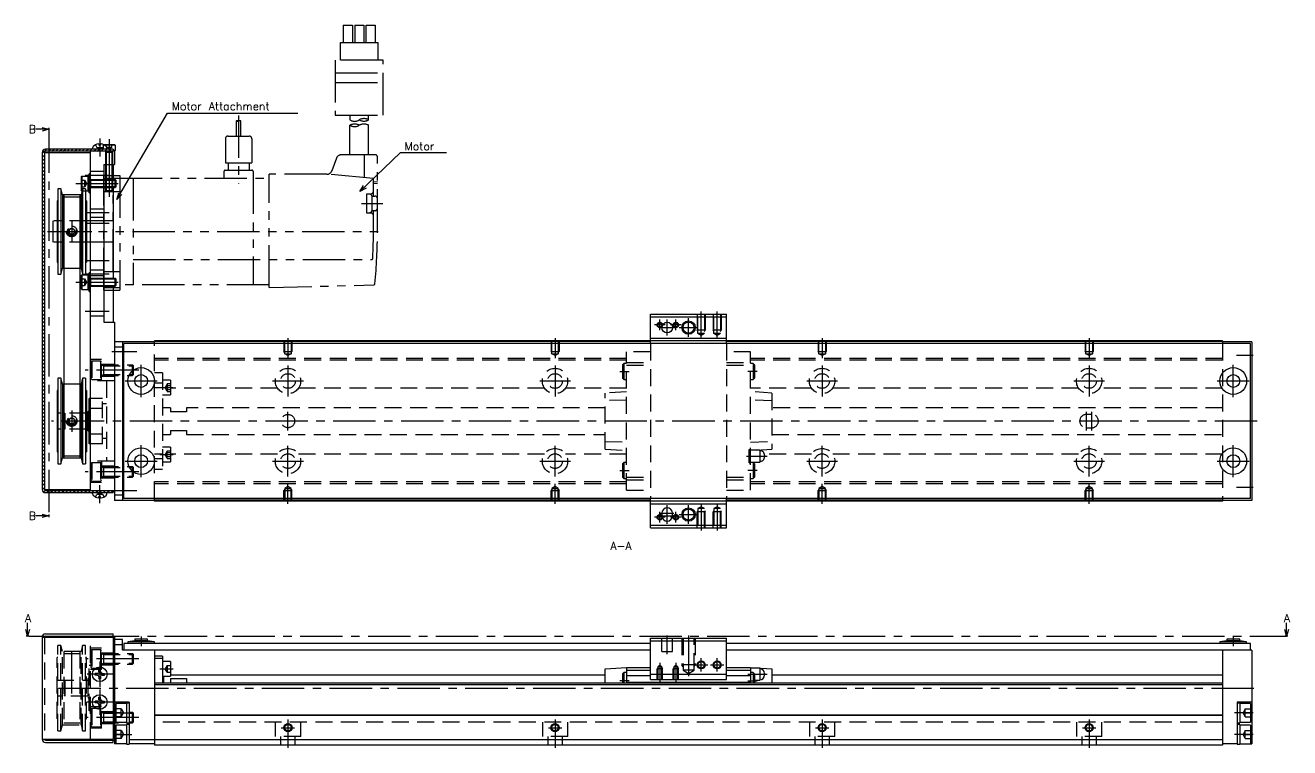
# Model space of a CAD drawing. Extents: x -2 to 720, y -8 to 279.
# Drawn here: x 246.4 to 719.9, y 9 to 279.5 of the extents above; entities that cross this region are included whole.
import ezdxf

# ---------------------------------------------------------------- set-up
doc = ezdxf.new("R2010")
doc.units = 0
doc.header["$LTSCALE"] = 0.5
for name, pattern in [('CENTER', [50.8, 31.75, -6.35, 6.35, -6.35]), ('DASHED', [19.05, 12.7, -6.35]), ('PHANTOM', [63.5, 31.75, -6.35, 6.35, -6.35, 6.35, -6.35])]:
    doc.linetypes.add(name, pattern=pattern)
for name, color, linetype in [('MSM_CENTER', 1, 'CENTER'), ('MSM_CONTINUOUS', 7, 'CONTINUOUS'), ('MSM_DASHED', 4, 'DASHED'), ('MSM_IMAGINARY', 6, 'PHANTOM'), ('MSM_NARROW', 5, 'CONTINUOUS'), ('MSM_PART_NUMBER', 7, 'CONTINUOUS')]:
    doc.layers.add(name, color=color, linetype=linetype)
doc.styles.get("Standard").update_dxf_attribs({"font": 'txt.shx', "height": 3, "bigfont": 'bigfont.shx'})

msp = doc.modelspace()

# ---------------------------------------------------------------- linework, layer by layer
at = {"layer": 'MSM_CENTER'}
for p, q in [((255.26, 240.06), (255.26, 96.3)), ((274.26, 237.06), (274.26, 230.3)), ((277.76, 236.9), (277.76, 215.3)), ((277.76, 223.3), (268.76, 223.3)), ((265.26, 220.3), (282.26, 220.3)), ((277.76, 209.3), (268.76, 209.3)), ((263.76, 206.3), (263.76, 198.3)), ((277.76, 205.3), (268.76, 205.3)), ((256.26, 202.3), (271.26, 202.3)), ((277.76, 191.3), (268.76, 191.3)), ((277.76, 186.3), (268.76, 186.3)), ((265.26, 183.3), (282.26, 183.3)), ((277.76, 172.3), (268.76, 172.3)), ((499.51, 162.39), (499.51, 172.3)), ((505.51, 162.39), (505.51, 172.3)), ((486.01, 167.3), (482.01, 167.3)), ((483.76, 166.3), (489.76, 166.3)), ((484.01, 165.3), (484.01, 169.3)), ((486.76, 163.3), (486.76, 169.3)), ((492.01, 167.3), (488.01, 167.3)), ((490.01, 165.3), (490.01, 169.3)), ((491.26, 166.3), (498.26, 166.3)), ((494.76, 162.8), (494.76, 169.8)), ((344.76, 162.3), (344.76, 154.79)), ((444.76, 162.3), (444.76, 154.79)), ((544.76, 162.3), (544.76, 154.79)), ((644.76, 162.3), (644.76, 154.79)), ((278.76, 157.3), (288.16, 157.3)), ((289.76, 140.3), (289.76, 152.3)), ((344.76, 152.05), (344.76, 140.55)), ((444.76, 152.05), (444.76, 140.55)), ((544.76, 152.05), (544.76, 140.55)), ((644.76, 152.05), (644.76, 140.55)), ((698.76, 140.3), (698.76, 152.3)), ((700.01, 156), (706.26, 156)), ((288.96, 150.3), (268.76, 150.3)), ((469.01, 149.8), (472.51, 149.8)), ((520.51, 149.8), (517.01, 149.8)), ((283.76, 146.3), (295.76, 146.3)), ((296.76, 143.85), (301.76, 143.85)), ((339.01, 146.3), (350.51, 146.3)), ((439.01, 146.3), (450.51, 146.3)), ((539.01, 146.3), (550.51, 146.3)), ((639.01, 146.3), (650.51, 146.3)), ((692.76, 146.3), (704.76, 146.3)), ((263.76, 135.3), (263.76, 127.3)), ((344.76, 127.8), (344.76, 134.8)), ((643.76, 127.8), (643.76, 134.8)), ((645.76, 127.8), (645.76, 134.8)), ((707.76, 131.3), (256.26, 131.3)), ((289.76, 110.3), (289.76, 122.3)), ((296.76, 118.74), (301.76, 118.74)), ((344.76, 110.55), (344.76, 122.05)), ((444.76, 110.55), (444.76, 122.05)), ((544.76, 110.55), (544.76, 122.05)), ((644.76, 110.55), (644.76, 122.05)), ((698.76, 110.3), (698.76, 122.3)), ((283.76, 116.3), (295.76, 116.3)), ((339.01, 116.3), (350.51, 116.3)), ((439.01, 116.3), (450.51, 116.3)), ((516.51, 118.2), (524.21, 118.2)), ((539.01, 116.3), (550.51, 116.3)), ((639.01, 116.3), (650.51, 116.3)), ((692.76, 116.3), (704.76, 116.3)), ((288.96, 112.3), (268.76, 112.3)), ((469.01, 112.8), (472.51, 112.8)), ((520.51, 112.8), (517.01, 112.8)), ((274.26, 100.54), (274.26, 107.3)), ((278.76, 105.3), (288.16, 105.3)), ((344.76, 100.3), (344.76, 107.81)), ((444.76, 100.3), (444.76, 107.81)), ((544.76, 100.3), (544.76, 107.81)), ((644.76, 100.3), (644.76, 107.81)), ((700.01, 106.6), (706.26, 106.6)), ((486.76, 92.8), (486.76, 99.8)), ((494.76, 92.8), (494.76, 99.8)), ((499.51, 100.21), (499.51, 90.3)), ((505.51, 100.21), (505.51, 90.3)), ((486.01, 95.3), (482.01, 95.3)), ((484.01, 93.3), (484.01, 97.3)), ((484.26, 96.8), (489.26, 96.8)), ((484.26, 95.8), (489.26, 95.8)), ((492.01, 95.3), (488.01, 95.3)), ((490.01, 93.3), (490.01, 97.3)), ((491.26, 96.3), (498.26, 96.3)), ((247.76, 50.8), (718.71, 50.8)), ((289.76, 50.6), (289.76, 47)), ((486.76, 44), (486.76, 51)), ((494.76, 51), (494.76, 35.81)), ((698.76, 50.6), (698.76, 47)), ((263.76, 29.3), (263.76, 47.05)), ((288.96, 42.3), (268.96, 42.3)), ((274.26, 41.25), (274.26, 31.75)), ((296.76, 38.55), (301.76, 38.55)), ((484.01, 40.76), (484.01, 33.5)), ((490.01, 40.76), (490.01, 33.5)), ((497.01, 40), (502.01, 40)), ((499.51, 37.5), (499.51, 42.5)), ((503.01, 40), (508.01, 40)), ((505.51, 37.5), (505.51, 42.5)), ((279.01, 36.5), (269.51, 36.5)), ((472.51, 34.1), (469.01, 34.1)), ((517.01, 36.5), (524.21, 36.5)), ((517.01, 34.1), (520.51, 34.1)), ((258.76, 31.3), (707.76, 31.3)), ((274.26, 30.85), (274.26, 21.35)), ((279.01, 26.1), (269.51, 26.1)), ((288.96, 20.3), (268.96, 20.3)), ((279.26, 22), (286.26, 22)), ((344.76, 19.5), (344.76, 9)), ((444.76, 19.5), (444.76, 9)), ((544.76, 19.5), (544.76, 9)), ((644.76, 19.5), (644.76, 9)), ((706.26, 22), (699.26, 22)), ((342.26, 16.5), (347.26, 16.5)), ((442.26, 16.5), (447.26, 16.5)), ((542.26, 16.5), (547.26, 16.5)), ((642.26, 16.5), (647.26, 16.5)), ((279.26, 14), (286.26, 14)), ((706.26, 14), (699.26, 14))]:
    msp.add_line(p, q, dxfattribs=at)
at = {"layer": 'MSM_CONTINUOUS'}
for p, q in [((255.26, 240.56), (250.26, 240.56)), ((252.76, 241.23), (255.26, 240.56)), ((255.26, 240.56), (252.76, 239.89)), ((255.26, 241.06), (255.26, 240.06)), ((279.26, 233.1), (253.96, 233.1)), ((279.76, 232.3), (253.96, 232.3)), ((270.76, 105.3), (270.76, 232.3)), ((271.55, 233.5), (271.51, 233.1)), ((273.93, 234.98), (273.95, 234.6)), ((273.95, 234.6), (274.58, 234.6)), ((274.59, 234.98), (274.58, 234.6)), ((275.67, 234.81), (275.76, 234.9)), ((275.76, 234.9), (279.76, 234.9)), ((280.01, 234.65), (275.98, 234.65)), ((276.98, 233.5), (277.01, 233.1)), ((279.26, 233.1), (279.26, 232.3)), ((280.01, 232.55), (279.26, 232.55)), ((279.76, 234.9), (280.01, 234.65)), ((279.76, 232.3), (280.01, 232.55)), ((279.76, 232.3), (279.76, 227.3)), ((280.01, 234.65), (280.01, 232.55)), ((252.76, 231.9), (252.76, 105.7)), ((253.56, 231.9), (253.56, 105.7)), ((253.56, 231.9), (270.76, 231.9)), ((275.76, 227.3), (275.76, 168.3)), ((275.76, 227.3), (279.76, 227.3)), ((276.46, 227.3), (276.46, 221.8)), ((279.06, 227.3), (279.06, 221.8)), ((279.26, 227.3), (279.26, 221.8)), ((267.26, 222.75), (267.56, 223.05)), ((267.26, 222.75), (267.26, 217.85)), ((267.56, 223.05), (267.56, 217.55)), ((267.56, 223.05), (269.96, 223.05)), ((269.96, 217.55), (269.96, 223.05)), ((270.26, 222.75), (269.96, 223.05)), ((270.76, 223.8), (270.26, 223.8)), ((270.26, 216.8), (270.26, 223.8)), ((258.62, 218.3), (258.62, 186.3)), ((259.66, 218.3), (258.62, 218.3)), ((259.66, 218.3), (259.66, 186.3)), ((260.26, 216.05), (259.66, 218.3)), ((267.86, 218.3), (267.26, 216.05)), ((267.56, 217.55), (267.26, 217.85)), ((268.9, 218.3), (267.86, 218.3)), ((267.86, 218.3), (267.86, 186.3)), ((268.9, 218.3), (268.9, 186.3)), ((270.26, 217.85), (269.96, 217.55)), ((275.76, 221.8), (279.99, 221.8)), ((275.76, 218.8), (279.99, 218.8)), ((276.46, 218.8), (276.46, 217.54)), ((279.06, 218.8), (279.06, 217.54)), ((279.26, 218.8), (279.26, 184.8)), ((279.99, 218.8), (279.99, 221.8)), ((279.99, 221.8), (280.26, 221.53)), ((280.26, 219.07), (279.99, 218.8)), ((280.26, 221.53), (280.26, 219.07)), ((258.26, 213.8), (258.26, 190.8)), ((258.62, 213.8), (258.26, 213.8)), ((260.26, 216.05), (260.26, 188.55)), ((267.26, 216.05), (260.26, 216.05)), ((260.76, 216.05), (260.76, 117.55)), ((266.76, 216.05), (266.76, 117.55)), ((267.26, 216.05), (267.26, 188.55)), ((267.56, 217.55), (267.66, 217.55)), ((268.9, 217.55), (269.96, 217.55)), ((269.26, 213.8), (268.9, 213.8)), ((269.26, 213.8), (269.26, 190.8)), ((270.26, 216.8), (270.76, 216.8)), ((279.06, 217.54), (276.46, 217.54)), ((276.7, 217.3), (276.46, 217.54)), ((278.82, 217.3), (276.7, 217.3)), ((278.82, 217.3), (279.06, 217.54)), ((258.26, 190.8), (258.62, 190.8)), ((268.9, 190.8), (269.26, 190.8)), ((258.62, 186.3), (259.66, 186.3)), ((259.66, 186.3), (260.26, 188.55)), ((260.26, 188.55), (260.76, 188.55)), ((266.76, 188.55), (267.26, 188.55)), ((267.26, 188.55), (267.86, 186.3)), ((267.26, 185.75), (267.56, 186.05)), ((267.26, 185.75), (267.26, 180.85)), ((267.56, 186.05), (267.56, 180.55)), ((267.56, 186.05), (269.96, 186.05)), ((267.86, 186.3), (268.9, 186.3)), ((270.26, 185.75), (269.96, 186.05)), ((269.96, 180.55), (269.96, 186.05)), ((270.76, 186.8), (270.26, 186.8)), ((270.26, 179.8), (270.26, 186.8)), ((275.76, 184.8), (279.99, 184.8)), ((279.99, 184.8), (280.26, 184.53)), ((279.99, 181.8), (279.99, 184.8)), ((267.56, 180.55), (267.26, 180.85)), ((267.56, 180.55), (269.96, 180.55)), ((270.26, 180.85), (269.96, 180.55)), ((275.76, 181.8), (279.99, 181.8)), ((279.26, 181.8), (279.26, 168.3)), ((280.26, 182.07), (279.99, 181.8)), ((280.26, 184.53), (280.26, 182.07)), ((270.26, 179.8), (270.76, 179.8)), ((480.51, 160.3), (480.51, 171.3)), ((480.51, 171.3), (509.01, 171.3)), ((509.01, 160.3), (509.01, 171.3)), ((275.76, 168.3), (279.76, 168.3)), ((279.76, 168.3), (279.76, 101.6)), ((480.51, 170.3), (509.01, 170.3)), ((294.76, 161), (279.76, 161)), ((282.76, 161), (282.76, 101.6)), ((294.76, 160.3), (294.76, 161.3)), ((694.76, 161.3), (294.76, 161.3)), ((480.51, 161.1), (294.76, 161.1)), ((480.51, 162.3), (509.01, 162.3)), ((694.76, 161.1), (509.01, 161.1)), ((694.76, 161.3), (694.76, 160.3)), ((705.76, 161), (694.76, 161)), ((705.76, 161), (705.76, 101.6)), ((282.76, 159), (279.76, 159)), ((283.26, 102.3), (283.26, 160.3)), ((705.26, 160.3), (283.26, 160.3)), ((480.51, 160.4), (294.76, 160.4)), ((694.76, 160.4), (509.01, 160.4)), ((705.26, 102.3), (705.26, 160.3)), ((258.62, 147.3), (258.62, 115.3)), ((259.66, 147.3), (258.62, 147.3)), ((259.66, 147.3), (259.66, 115.3)), ((260.26, 145.05), (259.66, 147.3)), ((267.86, 147.3), (267.26, 145.05)), ((267.86, 147.3), (267.86, 115.3)), ((268.9, 147.3), (267.86, 147.3)), ((268.9, 147.3), (268.9, 115.3)), ((258.26, 142.8), (258.26, 119.8)), ((258.62, 142.8), (258.26, 142.8)), ((260.26, 145.05), (260.26, 117.55)), ((260.76, 145.05), (260.26, 145.05)), ((267.26, 145.05), (266.76, 145.05)), ((267.26, 145.05), (267.26, 117.55)), ((269.26, 142.8), (268.9, 142.8)), ((269.26, 142.8), (269.26, 119.8)), ((270.26, 122.8), (270.26, 139.8)), ((270.76, 139.8), (270.26, 139.8)), ((269.26, 134.3), (269.76, 134.3)), ((270.26, 135.3), (269.76, 134.8)), ((269.76, 134.8), (269.76, 127.8)), ((270.26, 136.12), (270.76, 136.12)), ((269.76, 128.3), (269.26, 128.3)), ((269.76, 127.8), (270.26, 127.3)), ((270.26, 126.48), (270.76, 126.48)), ((258.26, 119.8), (258.62, 119.8)), ((268.9, 119.8), (269.26, 119.8)), ((270.76, 122.8), (270.26, 122.8)), ((258.62, 115.3), (259.66, 115.3)), ((259.66, 115.3), (260.26, 117.55)), ((260.26, 117.55), (267.26, 117.55)), ((267.26, 117.55), (267.86, 115.3)), ((267.86, 115.3), (268.9, 115.3)), ((253.56, 105.7), (270.76, 105.7)), ((253.96, 105.3), (279.76, 105.3)), ((253.96, 104.5), (279.26, 104.5)), ((271.55, 104.1), (271.51, 104.5)), ((276.98, 104.1), (277.01, 104.5)), ((279.26, 105.3), (279.26, 104.5)), ((273.93, 102.62), (273.95, 103)), ((274.58, 103), (273.95, 103)), ((274.59, 102.62), (274.58, 103)), ((282.76, 103.6), (279.76, 103.6)), ((294.76, 101.6), (279.76, 101.6)), ((705.26, 102.3), (283.26, 102.3)), ((294.76, 101.3), (294.76, 102.3)), ((480.51, 102.2), (294.76, 102.2)), ((480.51, 101.5), (294.76, 101.5)), ((694.76, 101.3), (294.76, 101.3)), ((480.51, 91.3), (480.51, 102.3)), ((480.51, 100.3), (509.01, 100.3)), ((509.01, 91.3), (509.01, 102.3)), ((694.76, 102.2), (509.01, 102.2)), ((694.76, 101.5), (509.01, 101.5)), ((694.76, 102.3), (694.76, 101.3)), ((705.76, 101.6), (694.76, 101.6)), ((255.26, 95.8), (250.26, 95.8)), ((252.76, 96.47), (255.26, 95.8)), ((255.26, 95.8), (252.76, 95.13)), ((255.26, 96.3), (255.26, 95.3)), ((484.76, 96.8), (484.76, 95.8)), ((488.76, 95.8), (488.76, 96.8)), ((480.51, 92.3), (509.01, 92.3)), ((480.51, 91.3), (509.01, 91.3)), ((247.26, 50.8), (246.59, 53.3)), ((247.26, 50.8), (247.26, 55.8)), ((247.93, 53.3), (247.26, 50.8)), ((718.71, 50.8), (718.04, 53.3)), ((718.71, 50.8), (718.71, 55.8)), ((719.38, 53.3), (718.71, 50.8)), ((247.76, 50.8), (246.76, 50.8)), ((252.76, 50.4), (252.76, 12.2)), ((252.76, 50.4), (279.26, 50.4)), ((253.96, 51.6), (279.26, 51.6)), ((253.96, 50.8), (279.76, 50.8)), ((270.76, 50.4), (270.76, 50.8)), ((279.26, 50.8), (279.26, 51.6)), ((279.26, 50.4), (279.26, 12.2)), ((279.76, 50.8), (279.76, 10.5)), ((282.76, 49.5), (279.76, 49.5)), ((282.76, 47.5), (279.76, 47.5)), ((282.76, 45.5), (282.76, 49.5)), ((283.26, 48), (283.26, 45.5)), ((480.51, 48), (283.26, 48)), ((287.36, 49), (284.76, 48.6)), ((284.76, 48.6), (284.76, 48)), ((294.76, 48.6), (284.76, 48.6)), ((287.36, 49.6), (287.36, 49)), ((292.16, 49.6), (287.36, 49.6)), ((292.16, 49), (287.36, 49)), ((292.16, 49), (292.16, 49.6)), ((294.76, 48.6), (292.16, 49)), ((294.76, 48), (294.76, 48.6)), ((480.51, 50), (509.01, 50)), ((480.51, 34.5), (480.51, 50)), ((480.51, 49), (509.01, 49)), ((509.01, 34.5), (509.01, 50)), ((705.26, 48), (509.01, 48)), ((696.36, 49), (693.76, 48.6)), ((693.76, 48.6), (693.76, 48)), ((703.76, 48.6), (693.76, 48.6)), ((696.36, 49.6), (696.36, 49)), ((701.16, 49.6), (696.36, 49.6)), ((701.16, 49), (696.36, 49)), ((701.16, 49), (701.16, 49.6)), ((703.76, 48.6), (701.16, 49)), ((703.76, 48), (703.76, 48.6)), ((705.26, 45.5), (705.26, 48)), ((719.21, 50.8), (718.21, 50.8)), ((480.51, 45.5), (282.76, 45.5)), ((294.76, 45.5), (294.76, 10)), ((297.76, 43.3), (294.76, 43.3)), ((297.76, 43.3), (297.76, 33.2)), ((705.76, 45.5), (509.01, 45.5)), ((694.76, 45.5), (694.76, 10)), ((705.76, 45.5), (705.76, 10.5)), ((273.93, 37.42), (273.95, 38.27)), ((274.59, 37.42), (274.58, 38.27)), ((297.76, 42.45), (294.76, 42.45)), ((300.76, 41.3), (297.76, 41.3)), ((300.76, 41.3), (300.76, 35.8)), ((463.51, 38.5), (471.51, 39)), ((463.51, 33.2), (463.51, 38.5)), ((471.51, 39), (480.51, 39)), ((471.51, 39), (471.51, 33.2)), ((471.51, 38), (480.51, 38)), ((509.01, 39), (518.01, 39)), ((509.01, 38), (518.01, 38)), ((518.01, 39), (526.01, 38.5)), ((518.01, 39), (518.01, 33.2)), ((521.46, 38.75), (518.01, 38.75)), ((521.46, 38.75), (521.46, 34.25)), ((526.01, 38.5), (526.01, 33.2)), ((273.34, 36.83), (272.49, 36.82)), ((273.34, 36.17), (272.49, 36.18)), ((273.34, 36.83), (273.74, 37.02)), ((273.34, 36.17), (273.74, 35.98)), ((273.93, 37.42), (273.74, 37.02)), ((273.93, 35.58), (273.74, 35.98)), ((273.93, 35.58), (273.95, 34.73)), ((274.59, 35.58), (274.58, 34.73)), ((274.59, 37.42), (274.78, 37.02)), ((274.59, 35.58), (274.78, 35.98)), ((275.19, 36.83), (274.78, 37.02)), ((275.19, 36.17), (274.78, 35.98)), ((275.19, 36.83), (276.03, 36.82)), ((275.19, 36.17), (276.03, 36.18)), ((694.76, 33.2), (294.76, 33.2)), ((297.76, 35.8), (300.76, 35.8)), ((298.26, 33.2), (298.26, 35.8)), ((300.76, 36.3), (463.51, 36.3)), ((300.76, 34.87), (306.76, 34.87)), ((300.76, 34.87), (300.76, 33.2)), ((306.76, 34.87), (306.76, 33.2)), ((470.51, 37.1), (470.01, 36.6)), ((470.01, 36.6), (470.01, 33.2)), ((471.51, 37.1), (470.51, 37.1)), ((470.51, 37.1), (470.51, 33.2)), ((471.51, 36), (480.51, 36)), ((471.51, 33.5), (518.01, 33.5)), ((480.51, 36.5), (509.01, 36.5)), ((480.51, 34.5), (509.01, 34.5)), ((509.01, 36), (518.01, 36)), ((519.01, 37.1), (518.01, 37.1)), ((519.51, 36.6), (519.01, 37.1)), ((519.01, 37.1), (519.01, 33.2)), ((519.51, 36.6), (519.51, 33.2)), ((519.51, 34.25), (521.46, 34.25)), ((523.21, 36.8), (523.21, 36.2)), ((526.01, 36.3), (694.76, 36.3)), ((694.76, 32.5), (294.76, 32.5)), ((273.34, 26.43), (272.49, 26.42)), ((273.34, 25.77), (272.49, 25.78)), ((273.34, 26.43), (273.74, 26.62)), ((273.34, 25.77), (273.74, 25.58)), ((273.93, 27.02), (273.74, 26.62)), ((273.93, 25.18), (273.74, 25.58)), ((273.93, 27.02), (273.95, 27.87)), ((273.93, 25.18), (273.95, 24.33)), ((274.59, 27.02), (274.58, 27.87)), ((274.59, 25.18), (274.58, 24.33)), ((274.59, 27.02), (274.78, 26.62)), ((274.59, 25.18), (274.78, 25.58)), ((275.19, 26.43), (274.78, 26.62)), ((275.19, 25.77), (274.78, 25.58)), ((275.19, 26.43), (276.03, 26.42)), ((275.19, 25.77), (276.03, 25.78)), ((285.26, 26), (279.76, 26)), ((284.26, 25.5), (280.26, 25.5)), ((280.26, 25.5), (280.26, 18.5)), ((285.26, 25.65), (284.26, 25.65)), ((284.26, 25.65), (284.26, 18.35)), ((285.26, 26), (285.26, 10.35)), ((705.76, 26), (700.26, 26)), ((700.26, 26), (700.26, 10.35)), ((701.26, 25.65), (700.26, 25.65)), ((701.26, 25.65), (701.26, 18.35)), ((705.26, 25.5), (701.26, 25.5)), ((705.26, 25.5), (705.26, 18.5)), ((694.76, 21.2), (294.76, 21.2)), ((694.76, 21), (294.76, 21)), ((280.26, 18.5), (284.26, 18.5)), ((284.26, 17.5), (280.26, 17.5)), ((280.26, 17.5), (280.26, 10.5)), ((284.26, 18.35), (285.26, 18.35)), ((285.26, 17.65), (284.26, 17.65)), ((284.26, 17.65), (284.26, 10.35)), ((700.26, 18.35), (701.26, 18.35)), ((701.26, 17.65), (700.26, 17.65)), ((701.26, 18.5), (705.26, 18.5)), ((701.26, 17.65), (701.26, 10.35)), ((705.26, 17.5), (701.26, 17.5)), ((705.26, 17.5), (705.26, 10.5)), ((252.76, 12.2), (279.26, 12.2)), ((253.96, 11.8), (279.76, 11.8)), ((253.96, 11), (279.26, 11)), ((270.76, 11.8), (270.76, 12.2)), ((279.26, 11), (279.26, 11.8)), ((284.26, 10.5), (279.76, 10.5)), ((284.26, 10.35), (285.26, 10.35)), ((694.76, 12), (285.26, 12)), ((294.76, 10.5), (285.26, 10.5)), ((694.76, 10), (294.76, 10)), ((700.26, 10.5), (694.76, 10.5)), ((700.26, 10.35), (701.26, 10.35)), ((701.26, 10.5), (705.76, 10.5))]:
    msp.add_line(p, q, dxfattribs=at)
for centre, radius in [((486.76, 166.3), 2), ((494.76, 166.3), 2.07), ((289.76, 146.3), 5), ((289.76, 146.3), 2.4), ((698.76, 146.3), 5), ((698.76, 146.3), 2.4), ((289.76, 116.3), 5), ((289.76, 116.3), 2.4), ((698.76, 116.3), 5), ((698.76, 116.3), 2.4), ((494.76, 96.3), 2.07), ((274.26, 36.5), 2.75), ((499.51, 40), 1.23), ((505.51, 40), 1.23), ((274.26, 26.1), 2.75), ((344.76, 16.5), 1.23), ((444.76, 16.5), 1.23), ((544.76, 16.5), 1.23), ((644.76, 16.5), 1.23)]:
    msp.add_circle(centre, radius, dxfattribs=at)
for centre, radius, start, end in [((253.96, 231.9), 1.2, 90, 180), ((253.96, 231.9), 0.4, 90, 180), ((272.54, 233.42), 1, 133.4267, 175), ((274.26, 231.6), 3.5, 98.5396, 133.4267), ((273.73, 234.78), 0.284, 44.1872, 87.0617), ((274.8, 234.78), 0.284, 92.9383, 135.8128), ((274.26, 231.6), 3.5, 46.5733, 81.4604), ((275.98, 233.42), 1, 5, 46.5733), ((253.96, 105.7), 1.2, 180, 270), ((253.96, 105.7), 0.4, 180, 270), ((272.54, 104.18), 1, 185, 226.5733), ((274.26, 106), 3.5, 226.5733, 261.4604), ((273.73, 102.82), 0.284, 272.9383, 315.8128), ((274.8, 102.82), 0.284, 224.1872, 267.0617), ((274.26, 106), 3.5, 278.5396, 313.4267), ((275.98, 104.18), 1, 313.4267, 355), ((486.76, 96.8), 2, 0, 180), ((486.76, 95.8), 2, 180, 0), ((253.96, 50.4), 1.2, 90, 180), ((253.96, 50.4), 0.4, 90, 180), ((274.26, 36.5), 1.8, 79.8876, 100.1124), ((521.46, 36.8), 1.75, 0, 90), ((274.26, 36.5), 1.8, 169.8876, 190.1124), ((274.26, 36.5), 1.8, 259.8876, 280.1124), ((274.26, 36.5), 1.8, 349.8876, 10.1124), ((521.46, 36.2), 1.75, 270, 0), ((274.26, 26.1), 1.8, 169.8876, 190.1124), ((274.26, 26.1), 1.8, 79.8876, 100.1124), ((274.26, 26.1), 1.8, 259.8876, 280.1124), ((274.26, 26.1), 1.8, 349.8876, 10.1124), ((253.96, 12.2), 1.2, 180, 270), ((253.96, 12.2), 0.4, 180, 270)]:
    msp.add_arc(centre, radius, start, end, dxfattribs=at)
at = {"layer": 'MSM_DASHED'}
for p, q in [((272.65, 234.71), (273.12, 233.77)), ((274.26, 233.17), (273.12, 233.77)), ((273.12, 233.77), (275.41, 233.77)), ((274.26, 233.17), (275.41, 233.77)), ((275.87, 234.71), (275.41, 233.77)), ((275.51, 234.65), (275.67, 234.81)), ((275.98, 234.65), (275.51, 234.65)), ((275.51, 234.65), (275.51, 233.1)), ((276.46, 232.2), (276.46, 227.3)), ((276.76, 233.8), (276.76, 234.9)), ((276.76, 233.8), (278.76, 233.8)), ((277.76, 233.22), (276.76, 233.8)), ((277.76, 234.9), (277.76, 233.8)), ((278.76, 233.8), (277.76, 233.22)), ((278.76, 233.8), (278.76, 234.9)), ((279.06, 232.2), (279.06, 227.3)), ((279.06, 231.81), (276.46, 231.81)), ((276.7, 231.81), (276.7, 227.3)), ((278.82, 231.81), (278.82, 227.3)), ((270.76, 224.9), (275.76, 224.9)), ((267.26, 221.55), (268.56, 221.55)), ((267.26, 220.3), (268.56, 220.3)), ((267.26, 219.05), (268.56, 219.05)), ((268.56, 221.55), (268.56, 219.05)), ((268.56, 221.55), (269.28, 220.3)), ((269.28, 220.3), (268.56, 219.05)), ((270.76, 221.8), (275.76, 221.8)), ((270.76, 221.55), (270.8, 221.53)), ((270.76, 219.05), (270.8, 219.07)), ((270.76, 218.8), (275.76, 218.8)), ((270.8, 221.8), (270.8, 218.8)), ((270.8, 221.53), (275.76, 221.53)), ((270.8, 219.07), (275.76, 219.07)), ((260.76, 215.29), (266.76, 215.29)), ((267.66, 217.55), (268.9, 217.55)), ((270.76, 210.8), (275.76, 210.8)), ((269.26, 206.3), (258.26, 206.3)), ((270.76, 207.7), (275.76, 207.7)), ((263.76, 203.45), (262.76, 202.88)), ((262.76, 202.88), (262.76, 201.72)), ((262.76, 201.72), (263.76, 201.15)), ((264.76, 202.88), (263.76, 203.45)), ((263.76, 201.15), (264.76, 201.72)), ((264.76, 201.72), (264.76, 202.88)), ((269.26, 198.3), (258.26, 198.3)), ((260.76, 188.55), (266.76, 188.55)), ((270.76, 187.9), (275.76, 187.9)), ((270.76, 185.8), (275.76, 185.8)), ((270.76, 184.8), (275.76, 184.8)), ((270.8, 184.8), (270.8, 181.8)), ((267.26, 184.55), (268.56, 184.55)), ((267.26, 183.3), (268.56, 183.3)), ((267.26, 182.05), (268.56, 182.05)), ((268.56, 184.55), (268.56, 182.05)), ((268.56, 184.55), (269.28, 183.3)), ((269.28, 183.3), (268.56, 182.05)), ((270.76, 184.55), (270.8, 184.53)), ((270.76, 182.05), (270.8, 182.07)), ((270.76, 181.8), (275.76, 181.8)), ((270.8, 184.53), (275.76, 184.53)), ((270.8, 182.07), (275.76, 182.07)), ((270.76, 170.7), (275.76, 170.7)), ((498.01, 171.3), (498.01, 165.3)), ((498.28, 164.1), (498.28, 171.3)), ((500.74, 171.3), (500.74, 164.1)), ((501.01, 171.3), (501.01, 165.3)), ((504.01, 171.3), (504.01, 165.3)), ((504.28, 164.1), (504.28, 171.3)), ((506.74, 171.3), (506.74, 164.1)), ((507.01, 171.3), (507.01, 165.3)), ((343.26, 161.3), (343.26, 157.3)), ((343.53, 156.5), (343.53, 161.3)), ((345.99, 161.3), (345.99, 156.5)), ((346.26, 161.3), (346.26, 157.3)), ((443.26, 161.3), (443.26, 157.3)), ((443.53, 156.5), (443.53, 161.3)), ((445.99, 161.3), (445.99, 156.5)), ((446.26, 161.3), (446.26, 157.3)), ((501.01, 165.3), (498.01, 165.3)), ((498.28, 164.83), (498.01, 165.3)), ((500.74, 164.1), (498.28, 164.1)), ((499.51, 163.39), (498.28, 164.1)), ((500.74, 164.1), (499.51, 163.39)), ((500.74, 164.83), (501.01, 165.3)), ((507.01, 165.3), (504.01, 165.3)), ((504.28, 164.83), (504.01, 165.3)), ((506.74, 164.1), (504.28, 164.1)), ((505.51, 163.39), (504.28, 164.1)), ((506.74, 164.1), (505.51, 163.39)), ((506.74, 164.83), (507.01, 165.3)), ((543.26, 161.3), (543.26, 157.3)), ((543.53, 156.5), (543.53, 161.3)), ((545.99, 161.3), (545.99, 156.5)), ((546.26, 161.3), (546.26, 157.3)), ((643.26, 161.3), (643.26, 157.3)), ((643.53, 156.5), (643.53, 161.3)), ((645.99, 161.3), (645.99, 156.5)), ((646.26, 161.3), (646.26, 157.3)), ((294.76, 102.3), (294.76, 160.3)), ((343.53, 156.83), (343.26, 157.3)), ((343.26, 157.3), (346.26, 157.3)), ((343.53, 156.5), (345.99, 156.5)), ((344.76, 155.79), (343.53, 156.5)), ((345.99, 156.5), (344.76, 155.79)), ((345.99, 156.83), (346.26, 157.3)), ((443.53, 156.83), (443.26, 157.3)), ((443.26, 157.3), (446.26, 157.3)), ((443.53, 156.5), (445.99, 156.5)), ((444.76, 155.79), (443.53, 156.5)), ((445.99, 156.5), (444.76, 155.79)), ((445.99, 156.83), (446.26, 157.3)), ((480.51, 157.2), (471.51, 157.2)), ((471.51, 105.4), (471.51, 157.2)), ((480.51, 160.3), (480.51, 102.3)), ((509.01, 160.3), (509.01, 102.3)), ((518.01, 157.2), (509.01, 157.2)), ((518.01, 105.4), (518.01, 157.2)), ((543.53, 156.83), (543.26, 157.3)), ((543.26, 157.3), (546.26, 157.3)), ((543.53, 156.5), (545.99, 156.5)), ((544.76, 155.79), (543.53, 156.5)), ((545.99, 156.5), (544.76, 155.79)), ((545.99, 156.83), (546.26, 157.3)), ((643.53, 156.83), (643.26, 157.3)), ((643.26, 157.3), (646.26, 157.3)), ((643.53, 156.5), (645.99, 156.5)), ((644.76, 155.79), (643.53, 156.5)), ((645.99, 156.5), (644.76, 155.79)), ((645.99, 156.83), (646.26, 157.3)), ((694.76, 160.3), (694.76, 102.3)), ((274.96, 154.3), (270.76, 154.3)), ((270.96, 153.4), (271.36, 153.8)), ((270.96, 153.4), (270.96, 147.2)), ((271.36, 153.8), (274.56, 153.8)), ((271.36, 153.8), (271.36, 146.8)), ((274.56, 153.8), (274.56, 146.8)), ((274.96, 153.4), (274.56, 153.8)), ((274.96, 146.3), (274.96, 154.3)), ((274.96, 152.55), (279.76, 152.55)), ((274.96, 152.3), (286.58, 152.3)), ((274.96, 152.3), (275.62, 151.92)), ((275.62, 152.3), (275.62, 148.3)), ((275.62, 151.92), (286.96, 151.92)), ((286.96, 151.92), (286.58, 152.3)), ((286.58, 148.3), (286.58, 152.3)), ((286.96, 148.68), (286.96, 151.92)), ((471.51, 154.75), (294.76, 154.75)), ((471.51, 154.05), (294.76, 154.05)), ((470.51, 152.8), (470.01, 152.3)), ((470.01, 152.3), (470.01, 147.3)), ((470.51, 152.8), (470.51, 146.8)), ((471.51, 152.8), (470.51, 152.8)), ((471.51, 153.25), (480.51, 153.25)), ((471.51, 152.25), (480.51, 152.25)), ((509.01, 153.25), (518.01, 153.25)), ((509.01, 152.25), (518.01, 152.25)), ((694.76, 154.75), (518.01, 154.75)), ((694.76, 154.05), (518.01, 154.05)), ((519.01, 152.8), (518.01, 152.8)), ((519.01, 152.8), (519.01, 146.8)), ((519.51, 152.3), (519.01, 152.8)), ((519.51, 152.3), (519.51, 147.3)), ((271.36, 146.8), (270.96, 147.2)), ((271.36, 146.8), (274.56, 146.8)), ((274.56, 146.8), (274.96, 147.2)), ((274.96, 148.3), (275.62, 148.68)), ((274.96, 148.3), (286.58, 148.3)), ((274.96, 148.05), (279.76, 148.05)), ((275.62, 148.68), (286.96, 148.68)), ((286.58, 148.3), (286.96, 148.68)), ((297.76, 149.3), (294.76, 149.3)), ((297.76, 149.3), (297.76, 113.3)), ((470.01, 147.3), (470.51, 146.8)), ((470.51, 146.8), (471.51, 146.8)), ((518.01, 146.8), (519.01, 146.8)), ((519.01, 146.8), (519.51, 147.3)), ((266.76, 145.05), (260.76, 145.05)), ((279.76, 146.3), (270.76, 146.3)), ((276.76, 146.3), (276.76, 116.3)), ((297.76, 145.43), (294.76, 145.43)), ((297.76, 143.68), (294.76, 143.68)), ((300.76, 146.6), (297.76, 146.6)), ((299.46, 145.1), (298.74, 143.85)), ((299.46, 142.6), (298.74, 143.85)), ((299.46, 145.3), (300.76, 145.3)), ((299.46, 145.3), (299.46, 142.41)), ((299.46, 144.58), (300.76, 144.58)), ((299.46, 143.13), (300.76, 143.13)), ((299.46, 142.41), (300.76, 142.41)), ((300.76, 146.6), (300.76, 141.1)), ((340.81, 143.66), (300.76, 143.66)), ((440.81, 143.66), (348.71, 143.66)), ((471.51, 143.66), (448.71, 143.66)), ((471.51, 142.3), (463.51, 141.77)), ((540.81, 143.66), (518.01, 143.66)), ((526.01, 141.77), (518.01, 142.3)), ((640.81, 143.66), (548.71, 143.66)), ((694.76, 143.66), (648.71, 143.66)), ((275.26, 139.8), (270.76, 139.8)), ((275.26, 122.8), (275.26, 139.8)), ((276.76, 137.8), (275.26, 137.8)), ((297.76, 141.1), (300.76, 141.1)), ((463.51, 120.83), (463.51, 141.77)), ((471.51, 139.16), (463.51, 138.9)), ((526.01, 138.9), (518.01, 139.16)), ((526.01, 141.77), (526.01, 120.83)), ((269.26, 134.3), (258.26, 134.3)), ((261.26, 134.3), (260.76, 133.8)), ((261.26, 128.3), (261.26, 134.3)), ((270.76, 136.12), (275.26, 136.12)), ((300.76, 136.3), (297.76, 136.3)), ((300.76, 136.3), (300.76, 134.8)), ((306.76, 134.8), (300.76, 134.8)), ((306.76, 136.3), (306.76, 134.8)), ((463.51, 136.3), (306.76, 136.3)), ((694.76, 136.3), (526.01, 136.3)), ((645.76, 133.8), (643.76, 133.8)), ((269.26, 128.3), (258.26, 128.3)), ((260.76, 128.8), (261.26, 128.3)), ((263.76, 132.45), (262.76, 131.88)), ((262.76, 131.88), (262.76, 130.72)), ((262.76, 130.72), (263.76, 130.15)), ((264.76, 131.88), (263.76, 132.45)), ((263.76, 130.15), (264.76, 130.72)), ((264.76, 130.72), (264.76, 131.88)), ((643.76, 128.8), (645.76, 128.8)), ((270.76, 126.48), (275.26, 126.48)), ((276.76, 124.8), (275.26, 124.8)), ((297.76, 126.3), (300.76, 126.3)), ((300.76, 127.8), (306.76, 127.8)), ((300.76, 127.8), (300.76, 126.3)), ((306.76, 127.8), (306.76, 126.3)), ((306.76, 126.3), (463.51, 126.3)), ((463.51, 123.7), (471.51, 123.44)), ((518.01, 123.44), (526.01, 123.7)), ((526.01, 126.3), (694.76, 126.3)), ((275.26, 122.8), (270.76, 122.8)), ((297.76, 118.92), (294.76, 118.92)), ((300.76, 121.49), (297.76, 121.49)), ((299.46, 119.99), (298.74, 118.74)), ((299.46, 117.49), (298.74, 118.74)), ((299.46, 120.19), (300.76, 120.19)), ((299.46, 117.3), (299.46, 120.19)), ((299.46, 119.47), (300.76, 119.47)), ((300.76, 121.49), (300.76, 115.99)), ((340.81, 118.94), (300.76, 118.94)), ((440.81, 118.94), (348.71, 118.94)), ((471.51, 118.94), (448.71, 118.94)), ((463.51, 120.83), (471.51, 120.3)), ((517.51, 120.7), (518.01, 120.7)), ((517.51, 115.7), (517.51, 120.7)), ((518.01, 119.7), (517.51, 119.7)), ((521.46, 120.45), (518.01, 120.45)), ((520.27, 120.45), (526.01, 120.83)), ((521.46, 120.45), (521.46, 115.95)), ((540.81, 118.94), (523.15, 118.94)), ((523.21, 118.5), (523.21, 117.9)), ((640.81, 118.94), (548.71, 118.94)), ((694.76, 118.94), (648.71, 118.94)), ((260.76, 118.31), (266.76, 118.31)), ((279.76, 116.3), (270.76, 116.3)), ((270.96, 115.4), (271.36, 115.8)), ((270.96, 115.4), (270.96, 109.2)), ((271.36, 115.8), (271.36, 108.8)), ((271.36, 115.8), (274.56, 115.8)), ((274.56, 115.8), (274.56, 108.8)), ((274.96, 115.4), (274.56, 115.8)), ((274.96, 116.3), (274.96, 108.3)), ((274.96, 114.55), (279.76, 114.55)), ((274.96, 114.3), (286.58, 114.3)), ((274.96, 114.3), (275.62, 113.92)), ((275.62, 114.3), (275.62, 110.3)), ((275.62, 113.92), (286.96, 113.92)), ((286.96, 113.92), (286.58, 114.3)), ((286.58, 110.3), (286.58, 114.3)), ((286.96, 110.68), (286.96, 113.92)), ((297.76, 117.17), (294.76, 117.17)), ((297.76, 115.99), (300.76, 115.99)), ((299.46, 118.02), (300.76, 118.02)), ((299.46, 117.3), (300.76, 117.3)), ((470.51, 115.8), (470.01, 115.3)), ((470.01, 115.3), (470.01, 110.3)), ((470.51, 115.8), (470.51, 109.8)), ((471.51, 115.8), (470.51, 115.8)), ((517.51, 116.7), (518.01, 116.7)), ((517.51, 115.7), (518.01, 115.7)), ((518.01, 115.95), (521.46, 115.95)), ((519.01, 115.8), (518.01, 115.8)), ((519.51, 115.3), (519.01, 115.8)), ((519.01, 115.8), (519.01, 109.8)), ((519.51, 115.3), (519.51, 110.3)), ((271.36, 108.8), (270.96, 109.2)), ((274.56, 108.8), (274.96, 109.2)), ((274.96, 110.3), (275.62, 110.68)), ((274.96, 110.3), (286.58, 110.3)), ((274.96, 110.05), (279.76, 110.05)), ((275.62, 110.68), (286.96, 110.68)), ((286.58, 110.3), (286.96, 110.68)), ((294.76, 113.3), (297.76, 113.3)), ((470.01, 110.3), (470.51, 109.8)), ((470.51, 109.8), (471.51, 109.8)), ((471.51, 110.35), (480.51, 110.35)), ((471.51, 109.35), (480.51, 109.35)), ((509.01, 110.35), (518.01, 110.35)), ((509.01, 109.35), (518.01, 109.35)), ((518.01, 109.8), (519.01, 109.8)), ((519.01, 109.8), (519.51, 110.3)), ((274.96, 108.3), (270.76, 108.3)), ((271.36, 108.8), (274.56, 108.8)), ((274.26, 104.43), (273.12, 103.83)), ((274.26, 104.43), (275.41, 103.83)), ((471.51, 108.55), (294.76, 108.55)), ((471.51, 107.85), (294.76, 107.85)), ((343.53, 105.77), (343.26, 105.3)), ((343.26, 101.3), (343.26, 105.3)), ((343.26, 105.3), (346.26, 105.3)), ((344.76, 106.81), (343.53, 106.1)), ((343.53, 106.1), (343.53, 101.3)), ((343.53, 106.1), (345.99, 106.1)), ((345.99, 106.1), (344.76, 106.81)), ((345.99, 101.3), (345.99, 106.1)), ((345.99, 105.77), (346.26, 105.3)), ((346.26, 101.3), (346.26, 105.3)), ((443.53, 105.77), (443.26, 105.3)), ((443.26, 101.3), (443.26, 105.3)), ((443.26, 105.3), (446.26, 105.3)), ((444.76, 106.81), (443.53, 106.1)), ((443.53, 106.1), (443.53, 101.3)), ((443.53, 106.1), (445.99, 106.1)), ((445.99, 106.1), (444.76, 106.81)), ((445.99, 101.3), (445.99, 106.1)), ((445.99, 105.77), (446.26, 105.3)), ((446.26, 101.3), (446.26, 105.3)), ((471.51, 105.4), (480.51, 105.4)), ((509.01, 105.4), (518.01, 105.4)), ((694.76, 108.55), (518.01, 108.55)), ((694.76, 107.85), (518.01, 107.85)), ((543.53, 105.77), (543.26, 105.3)), ((543.26, 101.3), (543.26, 105.3)), ((543.26, 105.3), (546.26, 105.3)), ((544.76, 106.81), (543.53, 106.1)), ((543.53, 106.1), (543.53, 101.3)), ((543.53, 106.1), (545.99, 106.1)), ((545.99, 106.1), (544.76, 106.81)), ((545.99, 101.3), (545.99, 106.1)), ((545.99, 105.77), (546.26, 105.3)), ((546.26, 101.3), (546.26, 105.3)), ((643.53, 105.77), (643.26, 105.3)), ((643.26, 101.3), (643.26, 105.3)), ((643.26, 105.3), (646.26, 105.3)), ((644.76, 106.81), (643.53, 106.1)), ((643.53, 106.1), (643.53, 101.3)), ((643.53, 106.1), (645.99, 106.1)), ((645.99, 106.1), (644.76, 106.81)), ((645.99, 101.3), (645.99, 106.1)), ((645.99, 105.77), (646.26, 105.3)), ((646.26, 101.3), (646.26, 105.3)), ((272.65, 102.89), (273.12, 103.83)), ((275.41, 103.83), (273.12, 103.83)), ((275.87, 102.89), (275.41, 103.83)), ((498.28, 97.77), (498.01, 97.3)), ((501.01, 97.3), (498.01, 97.3)), ((498.01, 91.3), (498.01, 97.3)), ((499.51, 99.21), (498.28, 98.5)), ((498.28, 98.5), (498.28, 91.3)), ((500.74, 98.5), (498.28, 98.5)), ((500.74, 98.5), (499.51, 99.21)), ((500.74, 91.3), (500.74, 98.5)), ((500.74, 97.77), (501.01, 97.3)), ((501.01, 91.3), (501.01, 97.3)), ((504.28, 97.77), (504.01, 97.3)), ((507.01, 97.3), (504.01, 97.3)), ((504.01, 91.3), (504.01, 97.3)), ((505.51, 99.21), (504.28, 98.5)), ((504.28, 98.5), (504.28, 91.3)), ((506.74, 98.5), (504.28, 98.5)), ((506.74, 98.5), (505.51, 99.21)), ((506.74, 91.3), (506.74, 98.5)), ((506.74, 97.77), (507.01, 97.3)), ((507.01, 91.3), (507.01, 97.3)), ((253.56, 50.4), (253.56, 12.2)), ((270.76, 12.2), (270.76, 50.4)), ((484.76, 45), (484.76, 50)), ((488.76, 45), (488.76, 50)), ((492.26, 50), (492.26, 40)), ((492.69, 50), (492.69, 38)), ((496.83, 38), (496.83, 50)), ((497.26, 50), (497.26, 40)), ((258.62, 42.8), (258.26, 42.8)), ((258.26, 19.8), (258.26, 42.8)), ((259.66, 47.3), (258.62, 47.3)), ((258.62, 15.3), (258.62, 47.3)), ((260.26, 45.05), (259.66, 47.3)), ((259.66, 15.3), (259.66, 47.3)), ((267.26, 45.05), (260.26, 45.05)), ((260.26, 17.55), (260.26, 45.05)), ((260.76, 45.05), (260.76, 17.55)), ((260.76, 44.29), (266.76, 44.29)), ((266.76, 45.05), (266.76, 17.55)), ((267.86, 47.3), (267.26, 45.05)), ((267.26, 17.55), (267.26, 45.05)), ((267.86, 15.3), (267.86, 47.3)), ((268.9, 47.3), (267.86, 47.3)), ((268.9, 15.3), (268.9, 47.3)), ((269.26, 42.8), (268.9, 42.8)), ((269.26, 19.8), (269.26, 42.8)), ((274.96, 46.3), (270.76, 46.3)), ((270.96, 45.4), (271.36, 45.8)), ((270.96, 45.4), (270.96, 39.2)), ((271.36, 45.8), (274.56, 45.8)), ((271.36, 45.8), (271.36, 38.8)), ((274.56, 45.8), (274.56, 38.8)), ((274.96, 45.4), (274.56, 45.8)), ((274.96, 38.3), (274.96, 46.3)), ((274.96, 44.55), (279.76, 44.55)), ((274.96, 44.3), (286.58, 44.3)), ((274.96, 44.3), (275.62, 43.92)), ((275.62, 44.3), (275.62, 40.3)), ((275.62, 43.92), (286.96, 43.92)), ((286.96, 43.92), (286.58, 44.3)), ((286.58, 40.3), (286.58, 44.3)), ((286.96, 40.68), (286.96, 43.92)), ((484.76, 45), (488.76, 45)), ((270.26, 22.8), (270.26, 39.8)), ((270.76, 39.8), (270.26, 39.8)), ((274.96, 38.3), (270.76, 38.3)), ((271.36, 38.8), (270.96, 39.2)), ((271.36, 38.8), (274.56, 38.8)), ((274.56, 38.8), (274.96, 39.2)), ((274.96, 40.3), (275.62, 40.68)), ((274.96, 40.3), (286.58, 40.3)), ((274.96, 40.05), (279.76, 40.05)), ((275.62, 40.68), (286.96, 40.68)), ((286.58, 40.3), (286.96, 40.68)), ((299.46, 39.8), (298.74, 38.55)), ((299.46, 37.3), (298.74, 38.55)), ((299.46, 39.8), (300.76, 39.8)), ((299.46, 39.8), (299.46, 37.3)), ((299.46, 38.55), (300.76, 38.55)), ((483.23, 38.87), (483.01, 38.5)), ((485.01, 38.5), (483.01, 38.5)), ((483.01, 34.5), (483.01, 38.5)), ((484.01, 39.76), (483.23, 39.31)), ((484.79, 39.31), (483.23, 39.31)), ((483.23, 39.31), (483.23, 34.5)), ((484.79, 39.31), (484.01, 39.76)), ((484.79, 34.5), (484.79, 39.31)), ((484.79, 38.87), (485.01, 38.5)), ((485.01, 34.5), (485.01, 38.5)), ((489.23, 38.87), (489.01, 38.5)), ((491.01, 38.5), (489.01, 38.5)), ((489.01, 34.5), (489.01, 38.5)), ((490.01, 39.76), (489.23, 39.31)), ((490.79, 39.31), (489.23, 39.31)), ((489.23, 39.31), (489.23, 34.5)), ((490.79, 39.31), (490.01, 39.76)), ((490.79, 34.5), (490.79, 39.31)), ((490.79, 38.87), (491.01, 38.5)), ((491.01, 34.5), (491.01, 38.5)), ((497.26, 40), (492.26, 40)), ((492.69, 39.25), (492.26, 40)), ((496.83, 38), (492.69, 38)), ((492.69, 38), (494.76, 36.81)), ((494.76, 36.81), (496.83, 38)), ((496.83, 39.25), (497.26, 40)), ((258.26, 34.3), (269.76, 34.3)), ((261.26, 34.3), (260.76, 33.8)), ((261.26, 28.3), (261.26, 34.3)), ((270.26, 35.3), (269.76, 34.8)), ((269.76, 34.8), (269.76, 27.8)), ((299.46, 37.3), (300.76, 37.3)), ((260.76, 28.8), (261.26, 28.3)), ((269.76, 28.3), (258.26, 28.3)), ((269.76, 27.8), (270.26, 27.3)), ((274.96, 24.3), (270.76, 24.3)), ((270.96, 23.4), (271.36, 23.8)), ((271.36, 23.8), (274.56, 23.8)), ((271.36, 23.8), (271.36, 16.8)), ((274.56, 23.8), (274.56, 16.8)), ((274.96, 23.4), (274.56, 23.8)), ((274.96, 16.3), (274.96, 24.3)), ((258.26, 19.8), (258.62, 19.8)), ((268.9, 19.8), (269.26, 19.8)), ((270.76, 22.8), (270.26, 22.8)), ((270.96, 23.4), (270.96, 17.2)), ((274.96, 22.55), (279.76, 22.55)), ((274.96, 22.3), (280.26, 22.3)), ((274.96, 22.3), (275.62, 21.92)), ((275.62, 22.3), (275.62, 18.3)), ((275.62, 21.92), (280.26, 21.92)), ((282.26, 23.5), (280.26, 23.5)), ((282.26, 22), (280.26, 22)), ((282.26, 20.5), (280.26, 20.5)), ((282.26, 20.5), (282.26, 23.5)), ((282.26, 23.5), (283.13, 22)), ((282.26, 20.5), (283.13, 22)), ((285.26, 22.3), (286.58, 22.3)), ((285.26, 21.92), (286.96, 21.92)), ((286.58, 18.3), (286.58, 22.3)), ((286.96, 21.92), (286.58, 22.3)), ((286.96, 18.68), (286.96, 21.92)), ((703.26, 23.5), (702.4, 22)), ((703.26, 20.5), (702.4, 22)), ((703.26, 20.5), (703.26, 23.5)), ((703.26, 23.5), (705.26, 23.5)), ((703.26, 22), (705.26, 22)), ((703.26, 20.5), (705.26, 20.5)), ((258.62, 15.3), (259.66, 15.3)), ((259.66, 15.3), (260.26, 17.55)), ((260.26, 17.55), (267.26, 17.55)), ((260.76, 18.31), (266.76, 18.31)), ((267.26, 17.55), (267.86, 15.3)), ((267.86, 15.3), (268.9, 15.3)), ((274.96, 16.3), (270.76, 16.3)), ((271.36, 16.8), (270.96, 17.2)), ((271.36, 16.8), (274.56, 16.8)), ((274.56, 16.8), (274.96, 17.2)), ((274.96, 18.3), (275.62, 18.68)), ((274.96, 18.3), (286.58, 18.3)), ((274.96, 18.05), (279.76, 18.05)), ((275.62, 18.68), (280.26, 18.68)), ((282.26, 15.5), (280.26, 15.5)), ((282.26, 12.5), (282.26, 15.5)), ((282.26, 15.5), (283.13, 14)), ((285.26, 18.68), (286.96, 18.68)), ((286.58, 18.3), (286.96, 18.68)), ((694.76, 18.5), (294.76, 18.5)), ((340.01, 18.5), (340.01, 13.2)), ((349.51, 13.2), (349.51, 18.5)), ((440.01, 18.5), (440.01, 13.2)), ((449.51, 13.2), (449.51, 18.5)), ((540.01, 18.5), (540.01, 13.2)), ((549.51, 13.2), (549.51, 18.5)), ((640.01, 18.5), (640.01, 13.2)), ((649.51, 13.2), (649.51, 18.5)), ((703.26, 15.5), (702.4, 14)), ((703.26, 12.5), (703.26, 15.5)), ((703.26, 15.5), (705.26, 15.5)), ((282.26, 14), (280.26, 14)), ((282.26, 12.5), (280.26, 12.5)), ((282.26, 12.5), (283.13, 14)), ((349.51, 13.2), (340.01, 13.2)), ((342.01, 13.2), (342.01, 10)), ((347.51, 10), (347.51, 13.2)), ((449.51, 13.2), (440.01, 13.2)), ((442.01, 13.2), (442.01, 10)), ((447.51, 10), (447.51, 13.2)), ((549.51, 13.2), (540.01, 13.2)), ((542.01, 13.2), (542.01, 10)), ((547.51, 10), (547.51, 13.2)), ((649.51, 13.2), (640.01, 13.2)), ((642.01, 13.2), (642.01, 10)), ((647.51, 10), (647.51, 13.2)), ((703.26, 12.5), (702.4, 14)), ((703.26, 14), (705.26, 14)), ((703.26, 12.5), (705.26, 12.5))]:
    msp.add_line(p, q, dxfattribs=at)
for centre, radius in [((263.76, 202.3), 2), ((263.76, 202.3), 1.62), ((263.76, 202.3), 1.15), ((484.01, 167.3), 1), ((484.01, 167.3), 0.784), ((490.01, 167.3), 1), ((490.01, 167.3), 0.784), ((344.76, 146.3), 4.75), ((344.76, 146.3), 2.75), ((444.76, 146.3), 4.75), ((444.76, 146.3), 2.75), ((544.76, 146.3), 4.75), ((544.76, 146.3), 2.75), ((644.76, 146.3), 4.75), ((644.76, 146.3), 2.75), ((263.76, 131.3), 2), ((263.76, 131.3), 1.62), ((344.76, 131.3), 2.5), ((263.76, 131.3), 1.15), ((344.76, 116.3), 4.75), ((344.76, 116.3), 2.75), ((444.76, 116.3), 4.75), ((444.76, 116.3), 2.75), ((544.76, 116.3), 4.75), ((544.76, 116.3), 2.75), ((644.76, 116.3), 4.75), ((644.76, 116.3), 2.75), ((484.01, 95.3), 1), ((484.01, 95.3), 0.784), ((490.01, 95.3), 1), ((490.01, 95.3), 0.784)]:
    msp.add_circle(centre, radius, dxfattribs=at)
for centre, radius, start, end in [((276.36, 232.2), 0.1, 0, 90), ((279.16, 232.2), 0.1, 90, 180), ((643.76, 131.3), 2.5, 90, 270), ((645.76, 131.3), 2.5, 270, 90), ((521.46, 118.5), 1.75, 0, 90), ((521.46, 117.9), 1.75, 270, 0)]:
    msp.add_arc(centre, radius, start, end, dxfattribs=at)
at = {"layer": 'MSM_IMAGINARY'}
for p, q in [((365.46, 279.48), (365.46, 272.98)), ((365.46, 279.48), (368.86, 279.48)), ((368.86, 279.48), (368.86, 272.98)), ((369.76, 279.48), (373.16, 279.48)), ((369.76, 279.48), (369.76, 272.98)), ((373.16, 279.48), (373.16, 272.98)), ((374.06, 279.48), (377.46, 279.48)), ((374.06, 272.98), (374.06, 279.48)), ((377.46, 279.48), (377.46, 272.98)), ((364.46, 272.98), (378.46, 272.98)), ((364.46, 266.48), (364.46, 272.98)), ((378.46, 272.98), (378.46, 266.48)), ((380.46, 266.48), (362.46, 266.48)), ((362.46, 266.48), (362.46, 245.86)), ((380.46, 245.86), (380.46, 266.48)), ((362.46, 261.63), (380.46, 261.63)), ((362.46, 258.03), (380.46, 258.03)), ((325.41, 243.64), (325.41, 238)), ((326.26, 245.75), (326.26, 220.3)), ((327.11, 238), (327.11, 243.64)), ((362.46, 245.86), (380.46, 245.86)), ((367.96, 245.86), (367.96, 244.07)), ((367.96, 231), (367.96, 242.04)), ((374.96, 244.07), (374.96, 245.86)), ((374.96, 231), (374.96, 242.04)), ((321.31, 237), (321.31, 228)), ((322.31, 238), (330.21, 238)), ((331.21, 237), (331.21, 228)), ((321.31, 228), (331.21, 228)), ((322.36, 228), (322.36, 225.2)), ((330.16, 228), (330.16, 225.2)), ((362.88, 229.68), (361.18, 225.02)), ((377.46, 231), (364.76, 231)), ((373.46, 222.46), (373.46, 231)), ((378.26, 202.3), (378.26, 230.2)), ((275.76, 180.3), (275.76, 223.3)), ((275.76, 223.3), (281.76, 223.3)), ((276.46, 223.3), (276.46, 217.3)), ((276.7, 223.3), (276.7, 217.3)), ((277.76, 225.3), (277.76, 215.3)), ((278.82, 223.3), (278.82, 217.3)), ((279.06, 223.3), (279.06, 217.3)), ((281.76, 223.3), (281.76, 180.3)), ((320.76, 224.7), (320.76, 222.3)), ((321.26, 225.2), (331.26, 225.2)), ((331.76, 224.7), (331.76, 182.3)), ((337.76, 181.3), (337.76, 223.7)), ((359.3, 223.7), (337.76, 223.7)), ((376.76, 222.17), (359.3, 223.7)), ((275.76, 222.3), (281.76, 222.3)), ((281.76, 222.3), (337.76, 222.3)), ((286.76, 222.3), (286.76, 182.3)), ((376.76, 215.53), (376.76, 222.17)), ((378.26, 220.76), (376.76, 220.89)), ((378.26, 220.06), (376.76, 220.19)), ((275.76, 217.3), (281.76, 217.3)), ((279.26, 187.3), (279.26, 217.3)), ((374.26, 216.38), (375.76, 216.38)), ((374.26, 209.18), (374.26, 216.38)), ((375.26, 216.28), (374.26, 216.28)), ((376.23, 215.53), (377.26, 215.53)), ((376.26, 210.28), (376.26, 215.28)), ((372.26, 212.78), (380.26, 212.78)), ((374.26, 209.28), (375.26, 209.28)), ((375.76, 209.18), (374.26, 209.18)), ((377.26, 210.03), (376.26, 210.03)), ((376.76, 202.3), (376.76, 210.03)), ((256.76, 206.3), (256.76, 198.3)), ((279.26, 206.3), (256.76, 206.3)), ((254.76, 202.3), (380.26, 202.3)), ((279.26, 198.3), (256.76, 198.3)), ((286.76, 191.73), (376, 191.73)), ((275.76, 187.3), (281.76, 187.3)), ((275.76, 181.3), (281.76, 181.3)), ((275.76, 180.3), (281.76, 180.3)), ((337.76, 182.3), (281.76, 182.3)), ((337.76, 181.3), (376.82, 182.29))]:
    msp.add_line(p, q, dxfattribs=at)
for centre, radius, start, end in [((325.84, 242.9), 0.85, 60.0009, 119.999), ((325.84, 244.37), 0.85, 240.001, 299.999), ((326.69, 242.9), 0.85, 59.9987, 119.999), ((369.71, 239.01), 3.5, 60.0014, 120.1319), ((369.71, 245.07), 3.5, 239.871, 300), ((369.71, 246.51), 3, 234.3132, 305.6839), ((373.21, 241.04), 3.5, 60.0014, 120.0014), ((373.21, 247.1), 3.5, 240.0015, 300.0015), ((373.21, 239.01), 3.5, 60.0637, 120), ((322.31, 237), 1, 90, 180), ((330.21, 237), 1, 360, 90), ((364.76, 229), 2, 90, 160), ((377.46, 230.2), 0.8, 360, 90), ((321.26, 224.7), 0.5, 90, 180), ((331.26, 224.7), 0.5, 360, 90), ((359.3, 225.7), 2, 270, 340), ((375.26, 215.28), 1, 360, 90), ((375.76, 217.38), 1, 270, 0), ((377.26, 214.53), 1, 360, 90), ((375.26, 210.28), 1, 270, 360), ((375.76, 208.18), 1, 1.7094, 90), ((377.26, 211.03), 1, 270, 360), ((178.26, 202.3), 198.5, 357.0836, 0), ((178.26, 202.3), 200, 354.3874, 0), ((376, 192.23), 0.5, 270, 357.0836), ((376.8, 182.79), 0.5, 271.4503, 354.3874)]:
    msp.add_arc(centre, radius, start, end, dxfattribs=at)
at = {"layer": 'MSM_NARROW'}
for p, q in [((252.76, 231.51), (254.35, 233.1)), ((254.97, 232.3), (255.77, 233.1)), ((256.38, 232.3), (257.18, 233.1)), ((257.79, 232.3), (258.59, 233.1)), ((259.21, 232.3), (260.01, 233.1)), ((260.62, 232.3), (261.42, 233.1)), ((262.04, 232.3), (262.84, 233.1)), ((263.45, 232.3), (264.25, 233.1)), ((264.87, 232.3), (265.67, 233.1)), ((266.28, 232.3), (267.08, 233.1)), ((267.69, 232.3), (268.49, 233.1)), ((269.11, 232.3), (269.91, 233.1)), ((270.52, 232.3), (271.32, 233.1)), ((271.94, 232.3), (272.74, 233.1)), ((273.35, 232.3), (274.15, 233.1)), ((274.77, 232.3), (275.57, 233.1)), ((276.18, 232.3), (276.98, 233.1)), ((276.45, 232.25), (276.7, 231.81)), ((277.59, 232.3), (278.39, 233.1)), ((279.07, 232.25), (278.82, 231.81)), ((279.01, 232.3), (279.26, 232.55)), ((252.76, 230.09), (253.56, 230.89)), ((252.76, 228.68), (253.56, 229.48)), ((252.76, 227.27), (253.56, 228.07)), ((276.7, 227.3), (276.7, 221.8)), ((278.82, 227.3), (278.82, 221.8)), ((252.76, 225.85), (253.56, 226.65)), ((252.76, 224.44), (253.56, 225.24)), ((252.76, 223.02), (253.56, 223.82)), ((252.76, 221.61), (253.56, 222.41)), ((252.76, 220.2), (253.56, 221)), ((252.76, 218.78), (253.56, 219.58)), ((252.76, 217.37), (253.56, 218.17)), ((275.76, 221.53), (280.26, 221.53)), ((275.76, 219.07), (280.26, 219.07)), ((276.7, 218.8), (276.7, 217.3)), ((278.82, 218.8), (278.82, 217.3)), ((252.76, 215.95), (253.56, 216.75)), ((252.76, 214.54), (253.56, 215.34)), ((252.76, 213.12), (253.56, 213.92)), ((252.76, 211.71), (253.56, 212.51)), ((252.76, 210.3), (253.56, 211.1)), ((252.76, 208.88), (253.56, 209.68)), ((252.76, 207.47), (253.56, 208.27)), ((252.76, 206.05), (253.56, 206.85)), ((252.76, 204.64), (253.56, 205.44)), ((252.76, 203.22), (253.56, 204.02)), ((252.76, 201.81), (253.56, 202.61)), ((252.76, 200.4), (253.56, 201.2)), ((252.76, 198.98), (253.56, 199.78)), ((252.76, 197.57), (253.56, 198.37)), ((252.76, 196.15), (253.56, 196.95)), ((252.76, 194.74), (253.56, 195.54)), ((252.76, 193.33), (253.56, 194.13)), ((252.76, 191.91), (253.56, 192.71)), ((252.76, 190.5), (253.56, 191.3)), ((252.76, 189.08), (253.56, 189.88)), ((252.76, 187.67), (253.56, 188.47)), ((252.76, 186.25), (253.56, 187.05)), ((252.76, 184.84), (253.56, 185.64)), ((252.76, 183.43), (253.56, 184.23)), ((252.76, 182.01), (253.56, 182.81)), ((252.76, 180.6), (253.56, 181.4)), ((252.76, 179.18), (253.56, 179.98)), ((275.76, 184.53), (280.26, 184.53)), ((275.76, 182.07), (280.26, 182.07)), ((252.76, 177.77), (253.56, 178.57)), ((252.76, 176.35), (253.56, 177.15)), ((252.76, 174.94), (253.56, 175.74)), ((252.76, 173.53), (253.56, 174.33)), ((252.76, 172.11), (253.56, 172.91)), ((252.76, 170.7), (253.56, 171.5)), ((252.76, 169.28), (253.56, 170.08)), ((252.76, 167.87), (253.56, 168.67)), ((252.76, 166.46), (253.56, 167.26)), ((252.76, 165.04), (253.56, 165.84)), ((252.76, 163.63), (253.56, 164.43)), ((252.76, 162.21), (253.56, 163.01)), ((252.76, 160.8), (253.56, 161.6)), ((252.76, 159.38), (253.56, 160.18)), ((252.76, 157.97), (253.56, 158.77)), ((252.76, 156.56), (253.56, 157.36)), ((252.76, 155.14), (253.56, 155.94)), ((252.76, 153.73), (253.56, 154.53)), ((252.76, 152.31), (253.56, 153.11)), ((252.76, 150.9), (253.56, 151.7)), ((252.76, 149.48), (253.56, 150.28)), ((252.76, 148.07), (253.56, 148.87)), ((252.76, 146.66), (253.56, 147.46)), ((252.76, 145.24), (253.56, 146.04)), ((252.76, 143.83), (253.56, 144.63)), ((252.76, 142.41), (253.56, 143.21)), ((252.76, 141), (253.56, 141.8)), ((252.76, 139.59), (253.56, 140.39)), ((252.76, 138.17), (253.56, 138.97)), ((252.76, 136.76), (253.56, 137.56)), ((252.76, 135.34), (253.56, 136.14)), ((252.76, 133.93), (253.56, 134.73)), ((252.76, 132.51), (253.56, 133.31)), ((252.76, 131.1), (253.56, 131.9)), ((252.76, 129.69), (253.56, 130.49)), ((252.76, 128.27), (253.56, 129.07)), ((252.76, 126.86), (253.56, 127.66)), ((252.76, 125.44), (253.56, 126.24)), ((252.76, 124.03), (253.56, 124.83)), ((252.76, 122.61), (253.56, 123.41)), ((252.76, 121.2), (253.56, 122)), ((252.76, 119.79), (253.56, 120.59)), ((252.76, 118.37), (253.56, 119.17)), ((252.76, 116.96), (253.56, 117.76)), ((252.76, 115.54), (253.56, 116.34)), ((252.76, 114.13), (253.56, 114.93)), ((252.76, 112.71), (253.56, 113.51)), ((252.76, 111.3), (253.56, 112.1)), ((252.76, 109.89), (253.56, 110.69)), ((252.76, 108.47), (253.56, 109.27)), ((252.76, 107.06), (253.56, 107.86)), ((252.76, 105.65), (253.56, 106.44)), ((253.26, 104.73), (253.85, 105.32)), ((254.45, 104.5), (255.25, 105.3)), ((255.86, 104.5), (256.66, 105.3)), ((257.27, 104.5), (258.07, 105.3)), ((258.69, 104.5), (259.49, 105.3)), ((260.1, 104.5), (260.9, 105.3)), ((261.52, 104.5), (262.32, 105.3)), ((262.93, 104.5), (263.73, 105.3)), ((264.35, 104.5), (265.15, 105.3)), ((265.76, 104.5), (266.56, 105.3)), ((267.17, 104.5), (267.97, 105.3)), ((268.59, 104.5), (269.39, 105.3)), ((270, 104.5), (270.8, 105.3)), ((271.42, 104.5), (272.22, 105.3)), ((272.83, 104.5), (273.63, 105.3)), ((274.24, 104.5), (275.04, 105.3)), ((275.66, 104.5), (276.46, 105.3)), ((277.07, 104.5), (277.87, 105.3)), ((278.49, 104.5), (279.26, 105.27))]:
    msp.add_line(p, q, dxfattribs=at)
for centre, radius in [((494.76, 166.3), 2.5), ((494.76, 96.3), 2.5), ((499.51, 40), 1.5), ((505.51, 40), 1.5), ((344.76, 16.5), 1.5), ((444.76, 16.5), 1.5), ((544.76, 16.5), 1.5), ((644.76, 16.5), 1.5)]:
    msp.add_circle(centre, radius, dxfattribs=at)
at = {"layer": 'MSM_PART_NUMBER'}
for p, q in [((280.7, 214.29), (299.66, 246.54)), ((299.66, 246.54), (348.5, 246.54)), ((371.72, 217.28), (386.86, 231.83)), ((386.86, 231.83), (404.17, 231.83)), ((371.72, 217.28), (373.06, 219.49)), ((373.99, 218.52), (371.72, 217.28)), ((280.7, 214.29), (281.39, 216.78)), ((282.55, 216.1), (280.7, 214.29))]:
    msp.add_line(p, q, dxfattribs=at)

# ---------------------------------------------------------------- texts
for s, p in [('Motor Attachment', (301.22, 247.69)), ('B', (247.65, 239.06)), ('Motor', (388.38, 232.69)), ('B', (247.65, 94.3)), ('A-A', (465.47, 83.1)), ('A', (246.26, 56.05)), ('A', (717.7, 56.05))]:
    msp.add_text(s, height=3, dxfattribs=at).set_placement(p)

doc.saveas('drawing.dxf')
